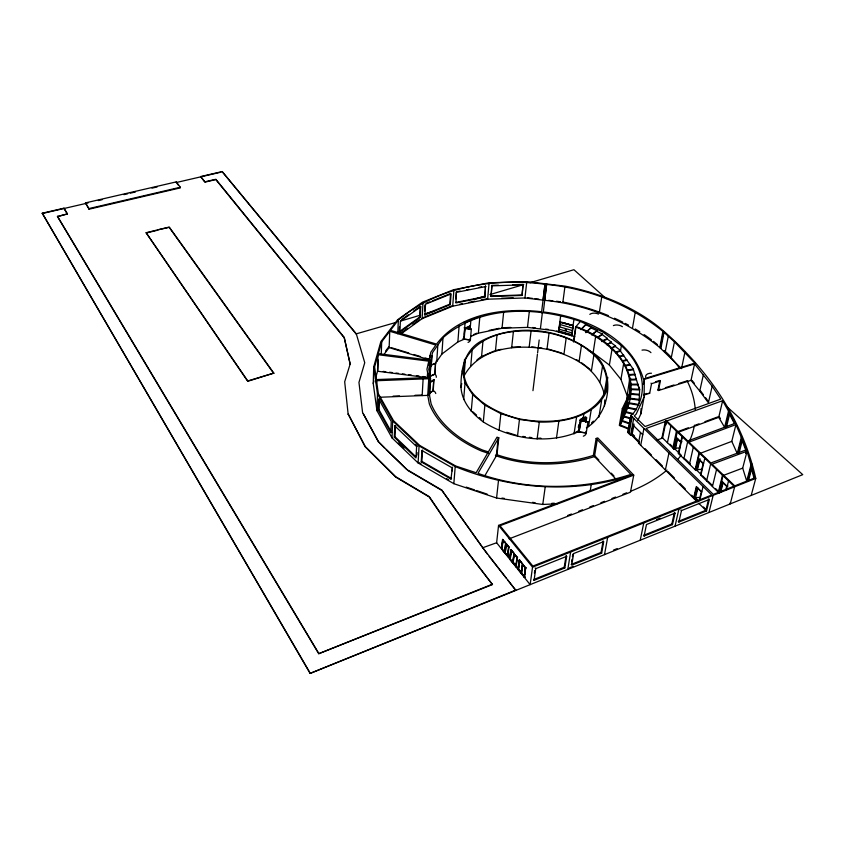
<?xml version="1.0" encoding="UTF-8"?>
<svg xmlns="http://www.w3.org/2000/svg" width="845" height="845" viewBox="0 0 845 845"><rect width="100%" height="100%" fill="white"/><g stroke="black" fill="none" stroke-linecap="round" stroke-linejoin="round"><path stroke-width="1.27" d="M573.512 433.369L577.726 431.288L578.952 432.291L580.8 420.747L588.004 421.866L581.085 420.99L579.85 419.976M578.149 431.077L579.374 432.08L586.25 432.967L579.089 431.848M344.2 337.419L350.189 364.206L344.2 337.419L215.834 179.277L204.87 181.833L200.677 176.552L222.161 171.588L356.305 333.838L364.744 362.716L358.956 382.436L362.579 412.487L378.676 441.988L406.984 469.619L441.629 489.952L482.706 547.75L515.862 590.401L507.771 580.092M644.101 397.076L644.302 379.384L694.558 363.91L712.166 386.228L720.785 399.093L645.084 426.514L634.278 415.941L636.169 414.134L644.101 397.076L640.954 413.733L637.785 420.599M492.455 584.55L460.176 542.617L429.239 496.997L395.682 477.066L365.209 446.836L348.172 413.987L365.22 446.487L395.703 476.717L429.26 496.638L460.208 542.268L492.455 584.55L318.723 653.713L57.481 216.563L67.42 213.912L57.481 216.563M640.954 413.733L641.017 408.642M639.063 403.424L639.644 389.27L637.912 384.876L629.652 384.845M395.449 322.568L356.305 333.838M628.891 396.527C636.538 362.516 603.932 337.43 575.625 326.994L580.409 321.449L602.876 332.032L621.392 345.647A107.378 66.565 7.5 0 1 633.549 413.099L630.877 415.634L627.803 432.418L630.571 435.186L632.071 434.636L634.035 424.074M633.201 413.585L626.008 411.737C643.911 371.811 612.002 339.215 575.994 326.571L573.861 341.528M627.941 405.368L627.888 407.364L636.412 409.181M557.087 503.8L542.775 504.465L496.575 498.032L453.828 483.689L418.095 462.954L391.995 437.868L376.933 410.649L373.236 383.429L373.712 366.836L380.841 341.644L397.615 319.748L422.416 302.214L453.448 289.761L488.832 282.821L526.688 281.607L565.094 286.149A163.634 101.717 7.6 0 1 664.202 331.557A449.667 315.438 -1.1 0 1 722.01 398.079C737.674 422.701 749.43 449.878 755.757 478.407L751.184 495.455M626.694 398.755L629.757 378.37M376.469 383.292L376.543 380.725L430.549 378.655L429.513 395.302L379.986 397.245M375.486 378.571L377.525 371.23L378.042 354.72L428.795 361.174L428.563 364.987M377.831 370.152L378.148 360.002M376.933 410.649L377.462 393.886L373.712 366.836M378.275 410.142L378.634 398.956L391.246 421.433L390.791 432.703L378.275 410.142L379.13 409.952L391.668 432.503M379.13 409.952L379.5 398.766M381.264 354.446L381.686 341.824L389.756 331.272L435.872 345.056L430.855 352.175L429.038 360.086L378.349 353.654L381.686 341.824M384.317 447.861L378.676 441.988M384.053 354.372L389.144 347.601L389.756 331.272M391.995 437.868L392.682 420.947L377.462 393.886M397.773 333.786L398.344 320.033C438.449 286.265 494.24 277.699 544.983 284.237L541.508 312.734M394.763 425.88L416.627 446.614L415.983 457.969L394.288 437.161L394.763 425.88L395.534 425.531L395.048 436.812L415.814 456.701M413.68 311.002L420.123 306.429L420.778 306.756L420.197 317.498L399.907 332.064L399.252 331.726L399.463 326.92M399.907 332.064L400.372 321.237L420.778 306.756M586.388 427.802C610.248 414.018 615.899 373.12 594.648 354.456C564.386 328.652 517.985 322.632 482.368 340.493C464.57 349.312 460.726 369.349 460.979 387.401C462.004 402.04 471.943 413.564 483.287 421.93C511.056 439.379 547.771 444.66 578.35 431.795L580.114 420.261L586.06 417.345M604.481 405.938L604.777 399.928M606.351 389.122C611.273 357.002 575.656 338.475 549.06 332.993C519.928 327.849 481.354 330.627 465.415 359.452C455.011 392.217 493.237 412.93 519.654 418.888C549.937 424.771 592.852 421.887 606.351 389.122L605.918 391.679M406.984 469.619L386.207 449.698M399.252 331.726L419.553 317.171L420.123 306.429M400.857 333.986L422.109 318.681L423.007 302.584M424.623 310.949L424.961 304.992M416.902 455.085L417.039 452.561M424.919 314.942L425.531 304.211L451.072 293.923L450.311 304.58L424.919 314.942L424.422 314.53L449.815 304.179L450.311 304.58M418.095 462.954L419.078 445.917L392.682 420.947M422.162 395.587L423.123 378.94M421.254 461.877L421.94 450.512L422.532 450.026L421.856 461.391L421.254 461.877L450.955 479.073L451.547 478.555L421.856 461.391M427.285 377.873L427.602 372.666M427.39 378.444L427.707 373.236M427.739 395.375L428.753 378.729M429.947 358.016L430.105 355.428M429.651 372.803L430.094 365.526L435.524 363.17L434.985 374.208L429.82 376.49L429.651 377.377L430.675 360.857M429.682 375.381L430.549 361.396M429.82 376.49L431.531 360.815M429.661 386.471L429.83 382.542L433.939 379.627L433.242 390.601L428.795 393.812L433.242 390.601M431.193 365.843L431.858 355.639L431.225 365.79M433.094 389.27L433.717 379.511M434.985 374.208L435.524 363.17M437.826 345.066L436.749 361.47L435.957 361.227M435.259 363.625L441.893 354.055L443.002 337.704C480.372 305.256 535.825 306.355 580.409 321.449M449.815 304.179L450.565 293.521L432.323 300.862M422.109 318.681L452.709 306.175L453.871 290.194M487.523 554.299L441.629 489.952M455.867 298.919L456.384 291.821L455.92 302.933L484.893 297.155L485.505 286.096L484.893 297.155M441.893 354.055L457.884 341.919L459.131 325.663M450.955 479.073L452.445 467.148L452.149 470.95M464.116 336.648L463.926 339.035L470.39 339.996L464.169 339.236L457.884 341.919M464.306 334.271L464.782 328.304L471.309 329.106L470.39 339.996M453.828 483.689L455.212 466.567L419.078 445.917M464.032 365.61L464.549 359.262M465.415 359.452L464.063 375.951C479.654 347.126 518.006 343.999 546.968 349.27C570.914 354.752 597.996 367.913 604.186 393.886L606.921 377.335M468.637 329.159L468.827 326.772M469.059 328.705L469.25 326.212M463.662 399.537L465.035 382.88L462.321 370.828M469.767 328.811L469.968 326.423L465.025 328.504L464.127 327.828M470.105 329.55L470.834 320.751M470.792 365.674L472.197 349.249M471.225 411.335L472.693 394.615L465.035 382.88M470.591 336.5L478.365 333.183L479.833 316.991M481.502 357.255L482.991 340.894M452.709 306.175L487.618 299.193L489.065 283.286M512.683 284.712L523.066 284.385L522.052 295.433L491.061 296.458L491.917 285.378L498.413 285.177M491.061 296.458L491.917 285.378M483.287 421.93L484.882 405.146L472.693 394.615M495.423 351.15L497.04 334.842M478.365 333.183L502.025 328.261L503.652 312.132M482.706 547.75L496.628 542.754L498.561 525.389L632.345 474.795C574.727 494.336 511.119 489.445 455.212 466.567M496.332 455.856L498.117 438.893M499.078 430.485L500.853 413.659L484.882 405.146M376.543 380.725L378.37 393.77L393.527 420.673L419.785 445.484L455.698 465.996L476.136 472.746L496.997 437.171L498.793 437.742L496.997 454.705L484.724 475.978M511.658 347.686L513.411 331.42M496.575 498.032L498.444 480.858M522.052 295.433L523.066 284.385M487.618 299.193L524.946 297.958L526.731 282.082M501.486 548.817L502.574 539.332L508.901 547.106L507.697 556.591L508.574 556.253L507.021 554.309M502.796 539.712L501.624 548.986L503.124 540.103M502.701 541.001L501.729 548.88L507.908 556.221M503.06 540.124L501.919 548.806L508.151 556.422M502.025 328.261L527.491 327.374L529.35 311.256M517.489 436.316L519.453 419.469L500.853 413.659M505.838 543.388C505.056 569.319 502.775 533.375 508.51 547.169L507.591 555.83M504.845 552.598L505.933 543.874M529.181 347.052L531.104 330.796M508.014 556.242L508.679 547.106L502.69 539.691M546.673 283.973L543.324 311.963C583.853 316.78 630.771 336.637 643.383 378.982L694.843 363.149L674.458 341.824L662.892 331.346C629.842 304.728 588.785 288.525 546.62 284.438L544.655 300.324C586.525 304.422 627.212 320.815 659.765 347.548L680.658 367.744M509.905 559.094L510.94 551.035M510.126 559.073L511.236 550.348M513.971 553.633L512.83 562.379L510.295 559.01L511.362 550.306M540.441 328.462L542.363 312.84M544.983 284.237L543.039 300.123L524.946 297.958M532.952 390.665L537.42 354.361M537.589 352.935L539.184 339.986M513.992 553.697L513.19 562.833M512.904 562.865L513.908 553.665M513.073 562.876L514.246 553.602L512.017 550.697M516.96 557.446L515.862 566.161M516.432 566.763L509.651 559.031L510.803 549.535L517.172 557.436L516.168 566.625M517.235 557.415L515.978 566.942L516.855 566.594M471.309 329.106L465.025 328.504L464.169 339.236L463.144 338.391M519.4 560.288L518.101 569.593L519.738 560.679M519.58 560.214L518.281 569.456L524.713 577.029L524.249 577.283L525.601 567.956L519.295 560.256M518.492 569.456L519.749 560.077L519.284 560.33M546.968 349.27L549.06 332.993M537.114 438.935L539.3 422.077C564.766 422.658 597.32 416.12 607.249 389.313M521.439 573.332L522.664 564.037L519.633 560.129M524.27 576.67L525.305 567.988L522.696 564.555L521.217 573.332L522.537 564.09L521.312 572.773L518.619 569.403M524.217 576.702L525.432 567.946M525.717 567.914L524.396 577.462L525.273 577.103M560.657 315.893L558.503 332.022L559.031 331.113L570.956 334.525M573.29 325.578L571.854 335.37L558.767 331.567L560.055 321.903M558.872 331.599L560.33 321.449L559.791 322.357L573.227 325.695M562.823 302.499L564.946 286.603M498.561 525.389L532.53 567.164L530.142 584.645L496.628 542.754M565.199 329.983L566.34 330.173M542.775 504.465L545.152 487.29M563.953 354.213L566.203 337.916M534.41 573.132L534.769 570.544M564.819 567.956L564.228 567.259L566.055 555.64L566.657 556.348L564.819 567.956L534.082 580.325L535.709 568.674L535.128 567.956M556.464 438.111L558.841 421.275M573.903 319.611L571.621 335.771L572.149 334.863M573.491 341.961L575.625 326.994M579.078 361.628L581.487 345.288M585.881 324.755L585.986 324.068L580.916 329.634L585.881 324.755L591.479 327.395L585.86 332.708M574.04 433.929L576.575 417.113M578.318 427.443L578.709 424.877M626.8 394.911L620.927 379.394L609.382 365.061L593.137 352.777L595.651 336.5M599.316 312.629L601.788 296.669M583.906 413.543L583.092 418.803L582.469 418.296M591.827 335.064L597.003 330.733L591.384 328.071M591.373 371.092L593.919 354.689M584.37 421.169L584.751 418.708M584.835 420.673L585.236 418.117M585.606 422.173L586.187 418.476L581.085 420.99L578.952 432.291M586.071 421.676L586.673 417.842L585.437 416.838L580.483 419.268M586.25 432.967L588.004 421.687M598.006 337.514L602.548 334.081L596.897 331.409M588.521 426.746L591.183 409.983M567.819 569.435L570.618 552.017M599.971 382.077L602.633 365.6M601.915 341.612L607.333 339.13L607.449 338.454L602.443 334.757M571.569 561.893L571.98 559.316M572.403 556.728L572.815 554.151M598.873 417.155L601.619 400.456M607.059 344.887L611.505 342.214L607.333 339.13M509.07 538.846L630.454 492.202L633.739 475.112L597.721 437.89L596.158 438.46L593.37 455.381L615.086 478.259M609.382 365.061L612.097 348.71M594.479 456.543L597.278 439.622M607.185 381.201L607.819 377.377M590.137 491.304L591.151 485.178M611.136 348.689L615.593 345.996L611.4 342.89M629.884 389.524L639.517 389.957L633.296 369.149L620.462 351.129L621.392 345.647M620.927 379.394L623.779 362.949M632.504 327.997L635.313 311.932M629.356 393.971L622.3 408.642L619.332 425.384L629.314 429.397M620.177 425.722L623.156 408.98L630.275 394.161M629.44 428.7L620.304 425.035L622.089 421.264L624.962 405.241M629.969 382.299L630.666 378.402M630.349 423.429L622.216 420.578L623.99 416.828L626.736 401.512M629.905 385.996L630.571 382.299M630.043 388.584L630.465 386.218M631.204 418.286L624.117 416.141L625.881 412.434L628.511 397.826M601.651 553.126L603.742 541.56L573.628 553.559L571.738 565.168L601.651 553.126L601.048 552.44L603.14 540.874M629.916 392.671L630.37 390.179M604.502 554.637L607.682 537.283M628.12 432.101L631.204 415.328M628.553 430.623L629.029 428.045M629.504 425.468L630.687 419.014M628.405 433.01L631.49 416.236M628.997 433.612L632.092 416.828M630.571 435.186L633.687 418.391M633.285 424.348L631.321 434.911L639.232 442.812L638.482 443.086L697.209 501.824M643.351 384.475L644.302 379.384M460.979 387.401L461.729 383.524M638.482 443.086L640.499 432.503M643.626 395.175L649.689 393.274L651.527 383.683L650.999 383.155M640.7 445.315L643.943 428.468M659.765 347.548L662.892 331.346M660.336 348.003L663.462 331.8L664.202 331.557M660.896 348.457L664.033 332.254M665.11 352.407L668.3 336.173M658.477 390.527L657.949 389.999L659.839 380.408L660.367 380.937L658.477 390.527L691.03 380.334L694.558 363.91M671.194 358.09L674.458 341.824M640.235 540.219L643.763 522.939M661.867 438.291L665.311 421.497M666.008 424.824L666.8 420.947L722.655 400.678L735.308 423.25L687.777 440.995L666.8 420.947M644.101 536.047L646.478 524.523L675.039 513.147L674.405 512.492L671.849 523.974L643.478 535.381L644.101 536.047L672.483 524.618L675.039 513.147M681.514 368.621L684.915 352.28M667.423 442.706L670.93 425.891M665.374 469.989L668.955 453.026M672.863 447.998L676.444 431.161M677.236 431.911L673.645 448.758L675.113 448.209L675.937 444.354M662.036 437.457L674.004 449.107L676.38 437.974L680.764 442.199L678.355 453.342L695.953 470.496L697.442 469.926A7.341 4.7 14.9 0 1 701.762 469.524M676.486 441.787L677.035 439.22M674.004 449.107L675.472 448.558L677.595 438.671M682.01 436.474L680.859 441.766L681.609 441.481M682.38 436.833L678.715 453.702L679.464 453.416L680.69 454.621L680.193 455.138M683.89 458.75L687.629 441.85M712.166 386.228L708.385 402.79L699.755 391.055L703.41 374.578M675.049 526.182L678.915 508.965M689.488 464.201L693.301 447.28M678.884 522.052L681.482 510.57L709.314 499.479L708.67 498.846L705.902 510.274L678.25 521.397L678.884 522.052L706.536 510.919L709.314 499.479M428.795 361.174L426.947 369.233L428.542 377.588M695.15 469.704L699.026 452.762M699.47 453.184L695.583 470.126L697.442 469.926L700.019 458.729M695.953 470.496L698.53 459.3L703.093 463.683L700.473 474.901L719.158 493.1L721.947 481.83L726.689 486.403L725.749 490.163M697.6 467.232L698.942 461.412M695.953 494.103L697.072 489.403M699.216 500.726L701.297 491.927L696.618 487.322L693.998 498.603L695.519 498.001L697.864 487.966M700.854 475.27L704.814 458.296M728.644 410.638L724.619 427.338L718.725 417.324L722.655 400.678M699.84 500.092L703.061 486.509M706.61 480.879L710.656 463.884M729.531 414.451L726.457 427.116L725.58 427.169L728.95 413.247L734.22 423.239L735.118 423.187M712.441 486.551L716.56 469.524M708.976 512.492L713.159 495.35M718.313 492.276L722.528 475.228M718.768 492.719L722.982 475.672M741.487 436.685L737.231 453.522L731.791 441.365L735.942 424.591L688.981 442.146L710.803 462.997L746.557 449.751L735.942 424.591M720.563 490.956L722.591 482.759M720.658 492.508L723.14 482.495M726.32 489.857L728.548 480.985M738.065 453.416L741.614 439.368L745.681 449.867M738.995 453.406L742.227 440.646M734.632 486.804L730.249 503.905L729.605 503.271M745.617 453.374L746.557 449.751M751.184 464.127L746.726 481.111L742.692 468.119L747.054 451.209L712.06 464.201L734.749 485.875L754.669 477.964L747.054 451.209M748.321 478.724L750.244 471.447M751.522 466.598L752.166 464.169M751.818 468.13L748.385 481.101L747.413 481.048L751.142 466.894L753.941 478.038M373.236 383.429L373.944 380.894M378.042 354.72L374.62 366.878L376.384 379.574L430.327 377.514L429.408 394.731L428.626 395.333L429.545 378.116M350.2 363.857L344.686 381.792L348.161 414.335M498.793 437.742L477.974 473.358C526.91 490.744 581.592 490.343 630.866 474.404L596.158 438.46M565.337 329.561L566.33 329.951M558.767 331.567L571.928 335.254M443.002 337.704L432.566 352.534L428.753 369.318L430.549 378.655M385.658 350.96L388.721 346.894M398.344 320.033L390.464 330.332L436.548 344.105C460.018 312.956 505.342 307.559 541.645 311.752M591.532 422.849L593.391 421.127M585.955 332.022L591.479 327.395M429.883 382.806L433.939 379.627M476.939 359.949L480.879 356.854L493.797 351.193M401.217 332.919L407.628 328.304M412.973 324.459L419.395 319.843M591.933 334.377L597.003 330.733M401.861 319.378L408.315 314.805M597.003 337.525L602.548 334.081M580.726 420.757L586.673 417.842M611.252 348.003L615.593 345.996M607.164 344.211L611.505 342.214M602.02 340.926L607.449 338.454M394.288 437.161L395.048 436.812M429.418 376.437L434.816 374.071M435.693 363.308L430.094 365.526M473.443 334.631L476.802 333.194M464.644 328.261L470.411 325.832M464.528 322.748L479.337 316.537M422.711 317.826L452.297 305.732M426.239 303.313L429.894 301.845M569.53 567.808L573.195 566.33M613.502 550.084L617.167 548.606M726.531 406.392L802.75 474.647L310.115 673.412L515.904 590.042M564.228 567.259L533.512 579.607L534.082 580.325M571.146 564.471L601.048 552.44M525.305 567.988L526.118 567.745M532.53 567.164L755.757 478.407M318.723 653.713L492.487 584.18M656.554 519.601L660.125 518.175M535.709 568.674L566.657 556.348M694.389 497.916L693.608 498.223L696.333 486.498L701.783 491.874M727.967 486.033L727.196 486.34L721.662 481.016M518.841 569.065L517.964 569.414L519.179 559.897L525.717 567.935M510.295 559.01L509.788 559.21L510.919 549.884L517.108 557.478M517.636 557.246L516.834 557.489L514.278 554.119M508.51 547.169L509.292 546.916M567.755 515.429L571.442 514.024M578.793 511.193L582.48 509.778M589.831 506.958L593.517 505.542M600.869 502.712L604.555 501.307M611.907 498.476L615.593 497.061M622.945 494.24L626.631 492.825M699.945 453.459L731.791 441.365M633.739 475.112L499.986 525.727L532.846 566.087L711.722 495.022L630.877 415.634M678.355 453.342L679.475 452.92M722.359 475.788L742.692 468.119M680.764 442.199L681.894 441.777M677.553 431.732L688.295 427.781M695.446 425.141L698.995 423.831M704.91 421.655L717.923 416.86M657.093 440.044L662.607 438.016L666.05 421.222L646.045 428.489L713.296 494.399L733.978 486.181L665.469 420.662M678.017 432.334L718.725 417.324M615.688 352.059L620.579 350.443L615.477 346.672M615.572 352.745L620.462 351.129M695.519 498.001L696.301 497.747A7.542 4.933 15.7 0 1 699.956 497.578M643.626 394.478L646.943 393.443M657.949 389.999L660.42 389.228M665.364 387.675L674.014 384.971M678.957 383.429L687.608 380.715M655.424 381.782L658.73 380.757M651.527 383.683L660.367 380.937M146.1 232.713L247.733 380.958L273.78 373.12L247.754 381.296L146.1 232.713L169.211 227.051L273.78 373.12M400.509 321.079L420.715 315.09M424.507 313.97L434.615 310.971M473.612 299.426L484.903 296.077M489.91 294.588L523.773 284.564M530.037 282.705L573.924 269.713L606.235 298.644M619.269 356.294L623.726 355.069M619.153 356.981L623.61 355.756M147.283 232.755L156.568 230.474M273.791 373.458L169.232 227.368L157.698 229.872M594.215 455.17C562.538 465.162 527.534 465.521 496.11 454.42M593.919 455.962L594.764 455.751M89.147 209.169L180.397 187.865L180.355 187.241L176.278 181.886L85.461 202.895L89.147 209.169L85.461 202.895M200.677 176.552L204.891 182.14L215.845 179.584L344.2 337.757M89.074 208.535L180.355 187.241M310.115 673.412L42.25 213.215L63.935 208.197L67.42 213.912M42.303 213.531L88.102 202.927M98.326 200.561L102.16 199.673M123.898 194.646L127.732 193.758M130.288 193.167L135.411 191.984M152.026 188.129L157.138 186.946M220.904 172.179L176.32 182.509L176.278 181.886M622.258 360.762L626.895 359.727M623.293 361.185L626.768 360.414M494.98 350.675L501.296 349.323M489.223 330.374L499.268 328.282M455.603 302.468L484.555 296.701M459.817 304.232L462.321 303.735M468.584 302.478L474.848 301.232M481.122 299.975L487.385 298.718M457.652 291.578L460.187 291.081M466.514 289.835L469.049 289.328M479.178 287.342L481.713 286.846M456.701 292.275L485.843 286.539M625.268 365.262L630.085 364.427M625.152 365.938L629.969 365.103M627.053 369.941L633.296 369.149M626.927 370.628L633.18 369.835M628.49 374.652L634.87 374.124M629.641 375.233L634.743 374.81M551.764 503.335L554.352 503.219M537.061 438.312L540.885 438.154M629.937 379.384L636.443 379.13M629.821 380.07L636.327 379.817M428.404 394.182L429.292 394.15L431.098 403.709A106.343 66.998 7.7 0 0 482.474 450.005L488.273 451.885M393.094 396.147L399.537 395.904M415.001 395.291L421.444 395.037M511.394 347.179L520.266 346.851M501.782 327.765L510.76 327.448M490.934 295.982L521.904 294.968M501.613 298.253L513.264 297.873M492.054 285.853L523.213 284.849M629.779 384.158L638.038 384.19M630.011 388.837L639.644 389.27M629.789 393.485L639.443 394.319M629.662 394.171L639.316 395.006M527.438 297.789L532.519 298.401M535.033 298.697L538.867 299.151M548.627 300.324L552.82 300.831M556.454 301.264L560.436 301.739M532.646 327.501L535.244 327.828M545.659 329.096L548.268 329.423M527.491 327.374L553.317 330.543L574.843 336.69M531.716 346.851L535.572 347.327M538.138 347.654L541.994 348.129M629.557 398.164L639.242 399.41M629.43 398.851L639.116 400.097M383.207 371.399L385.764 371.737M389.587 372.222L392.143 372.55M395.978 373.046L398.534 373.374M402.368 373.87L404.924 374.198M408.748 374.694L411.304 375.022M416.416 375.676L418.972 376.004M422.806 376.5L425.362 376.828M377.525 371.23L427.792 377.704M519.453 419.469L539.3 422.077M522.854 436.421L525.432 436.759M529.308 437.277L531.896 437.625M501.909 498.075L504.454 498.434M532.519 502.342L535.065 502.701M628.12 402.674L637.827 404.322M627.993 403.361L638.915 405.22M627.761 408.05L636.274 409.867M625.881 412.434L633.074 414.282M572.054 325.293L561.26 322.241L572.023 325.346M556.654 330.965L571.885 335.317M562.527 322.473L566.118 323.508M568.505 324.195L572.097 325.23M559.855 324.448L572.741 328.166M559.527 326.835L572.403 330.564M559.21 329.223L572.065 332.951M547.137 348.774L561.872 353.062M623.99 416.828L631.078 418.983M391.224 347.654L408.8 352.988M413.818 354.509L420.092 356.421M425.119 357.942L428.88 359.083M389.144 347.601L429.883 359.97M506.778 432.281L516.475 435.344M496.659 455.286L495.445 455.571C527.438 466.884 563.076 466.524 595.324 456.332L598.873 460.081M488.653 453.374L481.565 451.072A108.16 68.149 7.7 0 1 429.334 403.931L427.633 394.795M466.197 487.111L474.531 489.899M476.348 490.501L487.174 494.135M622.089 421.264L630.222 424.116M622.3 408.642L623.156 408.98M588.194 350.39L593.137 352.777M576.1 359.547L578.455 360.699M419.553 317.171L420.197 317.498M421.94 450.512L451.853 467.655M418.793 462.521L421.011 463.81M446.54 478.619L448.758 479.907M408.082 470.623L441.608 490.301M581.709 362.875L590.011 369.265M469.767 319.906L470.295 320.329M464 322.315L465.056 323.17L463.757 339.415L463.24 338.982M472.915 411.874L476.58 415.096M479.337 417.504L481.164 419.12M415.497 444.449L417.398 446.255M398.386 442.938L403.952 448.272M676.106 437.192L681.228 442.115M698.255 458.497L703.568 463.609M669.979 444.185L671.796 445.959M674.384 448.484L679.095 453.068M685.242 459.046L690.249 463.916M695.9 469.419L700.727 474.119M702.47 475.809L706.758 479.992M708.004 481.196L712.335 485.41M715.715 488.706L719.074 491.97M632.535 424.623L642.749 434.721M632.831 434.362L634.584 436.115M632.071 434.636L639.105 441.66M695.139 497.62L698.054 500.504M645.115 448.695L651.516 455.085M656.079 459.648L662.48 466.039M667.962 471.521L674.342 477.89M679.803 483.351L685.274 488.811M691.654 495.181L697.981 501.518M703.462 506.979L706.219 509.736M698.625 503.229L706.536 510.919M649.161 392.745L649.689 393.274M680.838 509.926L681.482 510.57M671.849 523.974L672.483 524.618M611.315 473.179L613.977 475.978M321.089 291.578L222.161 171.588M322.769 293.606L356.294 334.166M692.087 380.503L694.4 383.345M691.03 380.334L699.755 391.055M504.465 541.497C507.243 543.134 505.828 558.598 502.12 548.796M512.904 561.65L515.27 564.618M519.643 570.079L522.062 573.09M518.344 569.414L524.851 577.272M509.905 559.073L516.084 566.604M489.149 556.359L506.144 578.022M177.006 183.397L178.358 185.182M700.558 390.908L703.452 394.826M705.607 397.763L707.772 400.699M67.463 214.229L63.935 208.197M57.439 216.246L318.723 653.343M719.106 416.427L720.384 418.592M42.25 213.215L310.115 673.053M363.202 413.638L378.655 442.336M731.59 416.522L733.935 420.958M589.81 314.361A6.348 3.655 8.5 0 1 598.482 314.065M613.385 325.589A6.443 3.729 9.3 0 1 622.395 326.688M642.01 350.115A6.644 3.908 10.5 0 1 650.946 352.65M645.654 377.113A6.813 4.088 11.2 0 1 651.463 373.226M694.432 425.151A162.039 102.372 7.7 0 1 689.066 442.083M681.112 455.244A162.039 102.372 7.7 0 1 678.028 459.099M667.011 470.073A162.039 102.372 7.7 0 1 630.349 491.389M562.971 302.045A162.039 102.372 7.7 0 1 598.45 311.784M599.665 312.228A162.039 102.372 7.7 0 1 608.358 315.597M614.473 318.227A162.039 102.372 7.7 0 1 622.818 322.177M625.142 323.36A162.039 102.372 7.7 0 1 628.564 325.177M635.292 328.99A162.039 102.372 7.7 0 1 639.749 331.736M644.112 334.588A162.039 102.372 7.7 0 1 651.442 339.838M653.46 341.391A162.039 102.372 7.7 0 1 657.347 344.538M664.075 350.527A162.039 102.372 7.7 0 1 679.707 368.473M687.186 380.937A162.039 102.372 7.7 0 1 695.245 409.582M664.73 351.087A444.628 316.548 -1.2 0 1 670.127 356.167M434.446 373.796A6.506 4.109 3.8 0 1 436.263 377.314M432.545 390.274A6.623 4.246 3.8 0 1 435.766 393.538M470.19 338.518A6.274 3.802 4.7 0 1 468.056 342.436M675.387 448.484A7.299 4.626 13.7 0 1 679.718 448.093M585.912 431.351A6.929 4.468 10 0 1 583.314 436.2"/></g></svg>
